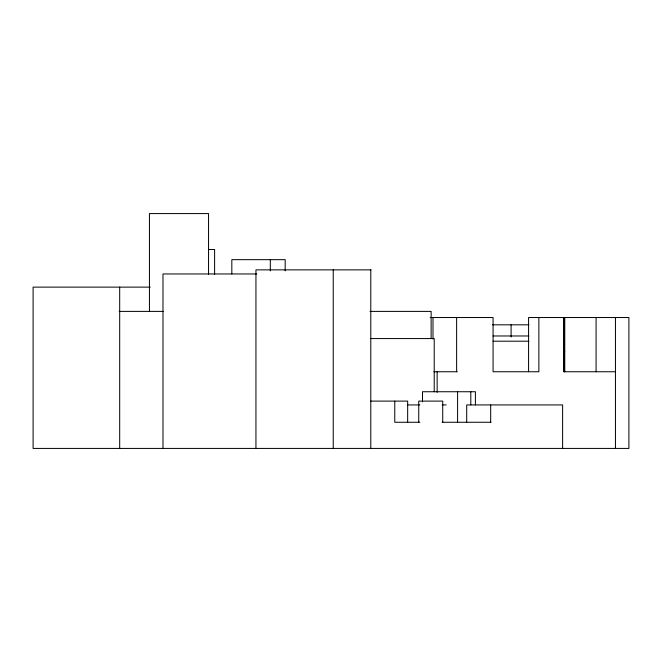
<?xml version="1.0" encoding="UTF-8"?>
<svg xmlns="http://www.w3.org/2000/svg" width="662" height="662" viewBox="0 0 662 662"><rect width="100%" height="100%" fill="white"/><g stroke="black" fill="none" stroke-linecap="round" stroke-linejoin="round"><path stroke-width="0.99" d="M208.497 249.508L214.604 249.508L214.604 274.267M370.993 269.864L255.946 269.864L255.946 448.422M256.715 273.96L162.984 273.96L162.984 448.422M150.274 287.126L33.1 287.126L33.1 448.422L628.9 448.422L628.9 317.528L564.76 317.528L564.76 371.754M119.16 311.397L163.2 311.397M369.984 311.397L431.127 311.397L431.127 338.563M430.184 317.528L493.074 317.528L493.074 371.754L538.868 371.754L538.868 317.528M492.495 324.819L528.913 324.819M493.074 335.973L528.913 335.973M370.48 338.563L434.222 338.563L434.222 391.738M493.074 341.203L528.913 341.203M564.074 351.456L564.76 351.456M433.825 371.754L457.26 371.754M615.453 371.754L563.941 371.754L563.941 317.528M370.77 401.106L407.66 401.106L407.66 422.265M407.66 404.929L419.824 404.929M442.133 404.929L446.188 404.929M419.824 422.265L394.767 422.265L394.767 401.106M442.133 422.265L491.047 422.265M615.453 317.528L615.453 448.422M596.09 317.528L596.09 371.754M564.454 351.456L564.454 371.754M564.074 371.754L564.074 317.528L528.574 317.528L528.574 371.754M562.617 448.422L562.617 404.929L466.702 404.929L466.702 422.265M511.097 324.819L511.097 336.958M490.683 404.929L490.683 422.265M475.399 404.929L475.399 391.738L422.505 391.738L422.505 401.884M470.806 391.738L470.806 404.929M457.591 391.738L457.591 422.265M456.631 317.528L456.631 371.754M442.729 422.265L442.729 401.106L418.748 401.106L418.748 422.265M437.143 371.754L437.143 392.376M432.998 317.528L432.998 339.018M370.786 269.864L370.786 448.422M333.243 269.864L333.243 448.422M285.181 270.899L285.181 259.661L231.824 259.661L231.824 273.96M270.319 259.661L270.319 270.899M208.547 274.333L208.547 213.578L149.446 213.578L149.446 311.397M119.69 287.126L119.69 448.422"/></g></svg>
